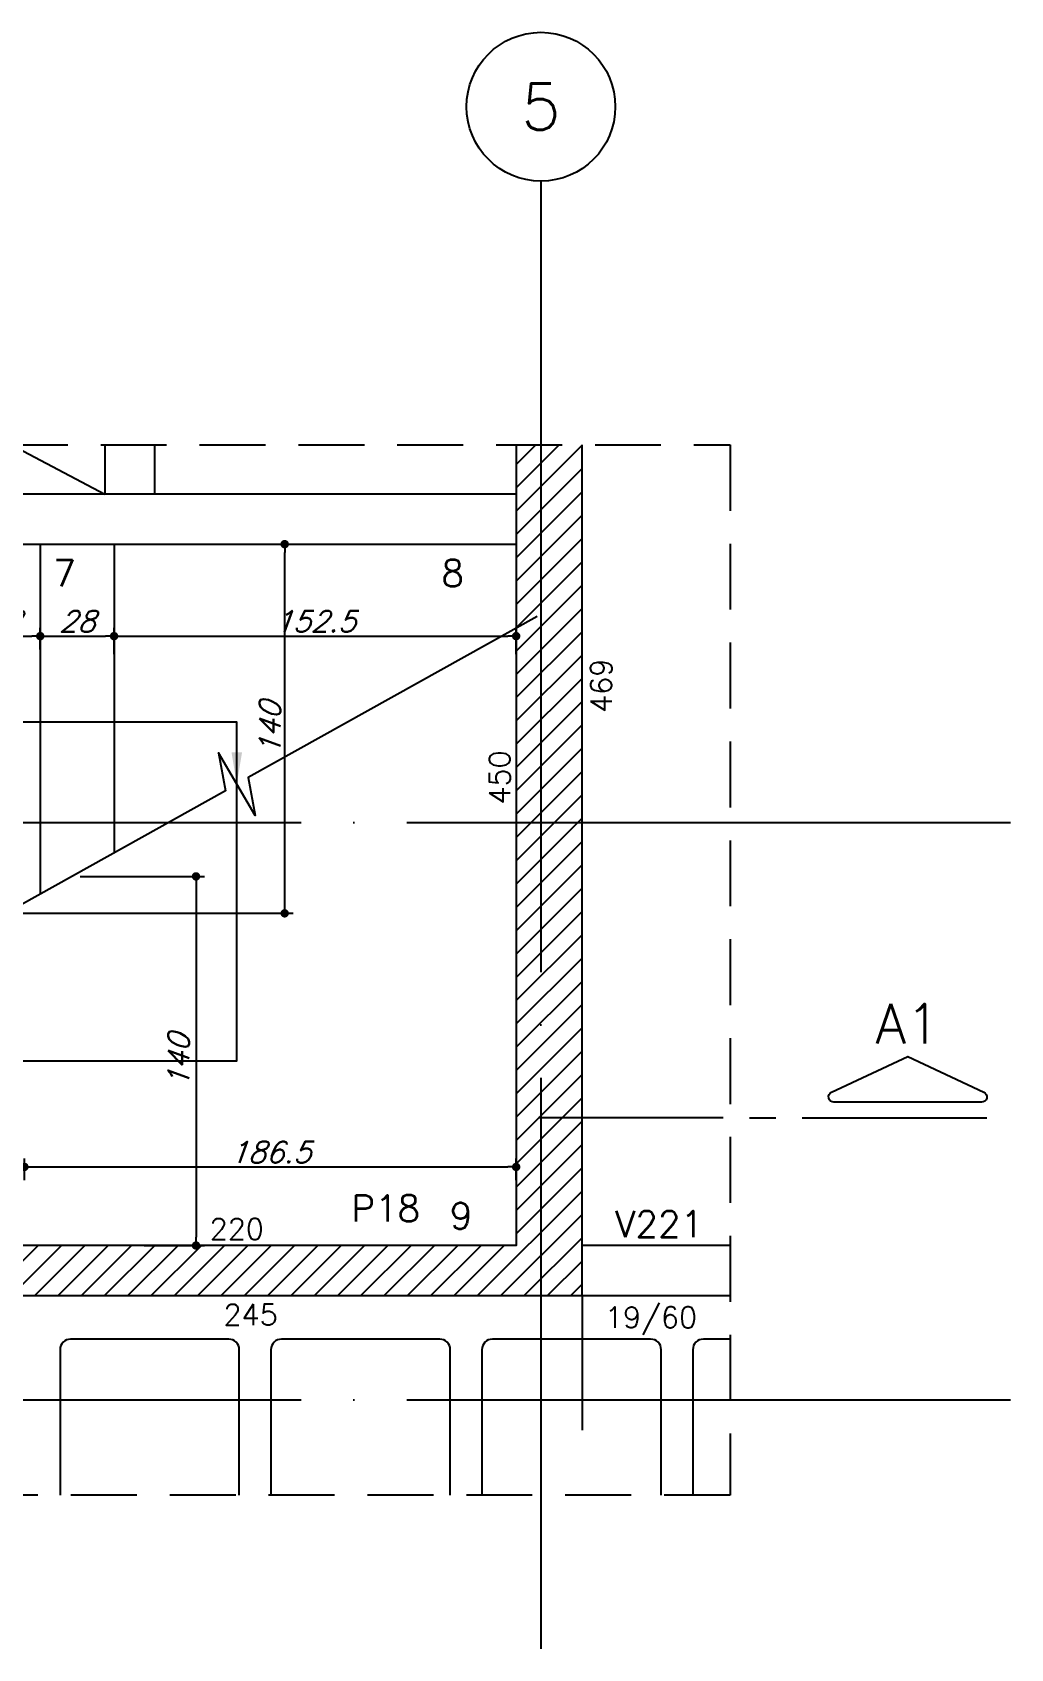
# Model space of a CAD drawing. Header units: millimetres. Extents: x -832 to 3668, y -1574 to 5296.
# Drawn here: x 1153 to 1524, y 862 to 1475 of the extents above; entities that cross this region are included whole.
import ezdxf
from ezdxf.enums import TextEntityAlignment as Align

# ---------------------------------------------------------------- set-up
doc = ezdxf.new("R2010")
doc.units = ezdxf.units.MM
doc.header["$LTSCALE"] = 50
doc.linetypes.add('DASHED', pattern=[0.75, 0.5, -0.25])
doc.linetypes.add('EIXO', pattern=[6.8, 6, -0.4, 0, -0.4])
for name, color, linetype in [('242', 12, 'Continuous'), ('251', 1, 'Continuous'), ('F-AUX', 2, 'Continuous'), ('F-AUX-RED', 1, 'Continuous'), ('F-CORTE-INDICAÇÃO', 4, 'Continuous'), ('F-COTAS', 106, 'Continuous'), ('F-EIXO', 12, 'EIXO'), ('F-ESC NUM', 2, 'Continuous'), ('F-ESCADAS', 2, 'Continuous'), ('F-PILARES-DIM', 172, 'Continuous'), ('F-PILARES-HACH', 174, 'Continuous'), ('F-PILARES-NOME', 170, 'Continuous'), ('F-PILARES-S', 170, 'Continuous'), ('F-TEXTO', 6, 'Continuous'), ('F-VIGAS', 3, 'Continuous'), ('F-VIGAS-DIM', 2, 'Continuous'), ('F-VIGAS-NOME', 4, 'Continuous'), ('F-VÃO', 1, 'Continuous')]:
    doc.layers.add(name, color=color, linetype=linetype)
doc.styles.add('5385-ARQ-PB-BAS-PLA-TER-TORRE-A-106-TXT$0$R60-75', font='romans.shx', dxfattribs={"height": 0.1125})
doc.styles.add('CP-TEXT-INCL', font='romans.shx', dxfattribs={"oblique": 20})
doc.styles.add('MCP', font='romans.shx')
doc.styles.add('ROMANS', font='romans.shx')
doc.dimstyles.new('CP-COTAS-50', dxfattribs={"dimscale": 0.64, "dimtxt": 12.5, "dimasz": 5, "dimexe": 5, "dimexo": 5, "dimgap": 2.5, "dimtad": 1, "dimdec": 1, "dimdsep": 46, "dimtxsty": 'CP-TEXT-INCL', "dimblk1": 'DOT', "dimblk2": 'DOT', "dimsah": 1, "dimcen": 9, "dimclrd": 256, "dimclre": 256, "dimclrt": 256, "dimadec": 0, "dimazin": 0, "dimtfac": 1, "dimtdec": 1, "dimtmove": 2, "dimatfit": 3, "dimldrblk": 'DOT', "dimfxl": 5, "dimtolj": 1, "dimarcsym": 0})
pattern_1 = [(0, (0, 0), (0, 6.985), [5.08, -1.905]), (90, (0, 0), (-6.985, 4e-16), [5.08, -1.905])]

# ---------------------------------------------------------------- blocks, each defined once
blk = doc.blocks.new('*U7')
at = {"layer": 'F-EIXO'}
blk.add_line((0, 0), (909.22, 0), dxfattribs=at)
at = {"layer": 'F-EIXO', "color": 2, "linetype": 'Continuous'}
blk.add_circle((-28.21, 0), 28.21, dxfattribs=at)
at = {"layer": 'F-TEXTO', "style": 'ROMANS'}
blk.add_attdef('EIXO', text='', height=17.5, dxfattribs=at).set_placement((-28.21, 0), align=Align.MIDDLE_CENTER)
blk = doc.blocks.new('*U8')
at = {"layer": 'F-EIXO'}
blk.add_line((0, 0), (0, -556.59), dxfattribs=at)
at = {"layer": 'F-EIXO', "color": 2, "linetype": 'Continuous'}
blk.add_circle((0, 28.21), 28.21, dxfattribs=at)
at = {"layer": 'F-TEXTO', "style": 'ROMANS'}
blk.add_attdef('EIXO', text='', height=17.5, rotation=360, dxfattribs=at).set_placement((0, 28.21), align=Align.MIDDLE_CENTER)
blk = doc.blocks.new('_DOT')
at = {"color": 0, "linetype": 'ByBlock'}
blk.add_line((-0.5, 0), (-1, 0), dxfattribs=at)
at = {"color": 0, "linetype": 'ByBlock', "const_width": 0.5}
blk.add_lwpolyline([(-0.25, 0, 1), (0.25, 0, 1)], format="xyb", close=True, dxfattribs=at)
blk = doc.blocks.new('*D113')
at = {"layer": 'DEFPOINTS', "color": 0, "transparency": 16777216}
for p in [(1156.06, 1246.02), (1128.06, 1237.75), (1156.06, 1237.75)]:
    blk.add_point(p, dxfattribs=at)
at = {"layer": 'F-COTAS', "lineweight": -2, "transparency": 16777216}
for p, q in [((1128.06, 1240.95), (1128.06, 1249.22)), ((1131.26, 1246.02), (1152.86, 1246.02)), ((1156.06, 1240.95), (1156.06, 1249.22))]:
    blk.add_line(p, q, dxfattribs=at)
at = {"layer": 'F-COTAS', "lineweight": -2, "transparency": 16777216, "xscale": 3.2, "yscale": 3.2, "zscale": 3.2, "rotation": 180}
blk.add_blockref('_DOT', (1128.06, 1246.02), dxfattribs=at)
at = {"layer": 'F-COTAS', "lineweight": -2, "transparency": 16777216, "xscale": 3.2, "yscale": 3.2, "zscale": 3.2}
blk.add_blockref('_DOT', (1156.06, 1246.02), dxfattribs=at)
at = {"layer": 'F-COTAS', "transparency": 16777216, "insert": (1142.06, 1251.62), "char_height": 8, "attachment_point": 5, "style": 'CP-TEXT-INCL'}
blk.add_mtext('\\A1;28', dxfattribs=at)
blk = doc.blocks.new('*D114')
at = {"layer": 'DEFPOINTS', "color": 0, "transparency": 16777216}
for p in [(1184.06, 1246.02), (1156.06, 1237.75), (1184.06, 1237.75)]:
    blk.add_point(p, dxfattribs=at)
at = {"layer": 'F-COTAS', "lineweight": -2, "transparency": 16777216}
for p, q in [((1156.06, 1240.95), (1156.06, 1249.22)), ((1159.26, 1246.02), (1180.86, 1246.02)), ((1184.06, 1240.95), (1184.06, 1249.22))]:
    blk.add_line(p, q, dxfattribs=at)
at = {"layer": 'F-COTAS', "lineweight": -2, "transparency": 16777216, "xscale": 3.2, "yscale": 3.2, "zscale": 3.2, "rotation": 180}
blk.add_blockref('_DOT', (1156.06, 1246.02), dxfattribs=at)
at = {"layer": 'F-COTAS', "lineweight": -2, "transparency": 16777216, "xscale": 3.2, "yscale": 3.2, "zscale": 3.2}
blk.add_blockref('_DOT', (1184.06, 1246.02), dxfattribs=at)
at = {"layer": 'F-COTAS', "transparency": 16777216, "insert": (1170.06, 1251.62), "char_height": 8, "attachment_point": 5, "style": 'CP-TEXT-INCL'}
blk.add_mtext('\\A1;28', dxfattribs=at)
blk = doc.blocks.new('*U9')
at = {"layer": 'F-CORTE-INDICAÇÃO'}
for p, q in [((-100, 0), (-170, 0)), ((-80, 0), (-90, 0)), ((-70, 0), (0, 0))]:
    blk.add_line(p, q, dxfattribs=at)
blk.add_lwpolyline([(-112, 6, 0.802585), (-111.15, 9.81), (-140, 23.26), (-168.85, 9.81, 0.802585), (-168, 6)], format="xyb", close=True, dxfattribs=at)
at = {"layer": 'F-CORTE-INDICAÇÃO', "style": 'ROMANS'}
blk.add_attdef('CORTE', text='', height=15, dxfattribs=at).set_placement((-140, 35.76), align=Align.MIDDLE_CENTER)
at = {"layer": 'F-CORTE-INDICAÇÃO', "color": 2, "style": 'ROMANS'}
blk.add_attdef('FOLHA', text='', height=12, dxfattribs=at).set_placement((-140, -10), align=Align.MIDDLE_CENTER)
blk = doc.blocks.new('*D145')
at = {"layer": 'DEFPOINTS', "color": 0, "transparency": 16777216}
for p in [(1336.56, 1044.72), (1150.06, 1036.45), (1336.56, 1036.45)]:
    blk.add_point(p, dxfattribs=at)
at = {"layer": 'F-COTAS', "lineweight": -2, "transparency": 16777216}
for p, q in [((1150.06, 1039.65), (1150.06, 1047.92)), ((1153.26, 1044.72), (1333.36, 1044.72)), ((1336.56, 1039.65), (1336.56, 1047.92))]:
    blk.add_line(p, q, dxfattribs=at)
at = {"layer": 'F-COTAS', "lineweight": -2, "transparency": 16777216, "xscale": 3.2, "yscale": 3.2, "zscale": 3.2, "rotation": 180}
blk.add_blockref('_DOT', (1150.06, 1044.72), dxfattribs=at)
at = {"layer": 'F-COTAS', "lineweight": -2, "transparency": 16777216, "xscale": 3.2, "yscale": 3.2, "zscale": 3.2}
blk.add_blockref('_DOT', (1336.56, 1044.72), dxfattribs=at)
at = {"layer": 'F-COTAS', "transparency": 16777216, "insert": (1243.31, 1050.32), "char_height": 8, "attachment_point": 5, "style": 'CP-TEXT-INCL'}
blk.add_mtext('\\A1;186.5', dxfattribs=at)
blk = doc.blocks.new('*D146')
at = {"layer": 'DEFPOINTS', "color": 0, "transparency": 16777216}
for p in [(1336.56, 1246.02), (1184.06, 1235.99), (1336.56, 1235.99)]:
    blk.add_point(p, dxfattribs=at)
at = {"layer": 'F-COTAS', "lineweight": -2, "transparency": 16777216}
for p, q in [((1184.06, 1239.19), (1184.06, 1249.22)), ((1187.26, 1246.02), (1333.36, 1246.02)), ((1336.56, 1239.19), (1336.56, 1249.22))]:
    blk.add_line(p, q, dxfattribs=at)
at = {"layer": 'F-COTAS', "lineweight": -2, "transparency": 16777216, "xscale": 3.2, "yscale": 3.2, "zscale": 3.2, "rotation": 180}
blk.add_blockref('_DOT', (1184.06, 1246.02), dxfattribs=at)
at = {"layer": 'F-COTAS', "lineweight": -2, "transparency": 16777216, "xscale": 3.2, "yscale": 3.2, "zscale": 3.2}
blk.add_blockref('_DOT', (1336.56, 1246.02), dxfattribs=at)
at = {"layer": 'F-COTAS', "transparency": 16777216, "insert": (1260.31, 1251.62), "char_height": 8, "attachment_point": 5, "style": 'CP-TEXT-INCL'}
blk.add_mtext('\\A1;152.5', dxfattribs=at)
blk = doc.blocks.new('*D176')
at = {"layer": 'DEFPOINTS', "color": 0, "transparency": 16777216}
for p in [(1168.01, 1154.9), (1192.31, 1014.9), (1215.14, 1014.9)]:
    blk.add_point(p, dxfattribs=at)
at = {"layer": 'F-COTAS', "lineweight": -2, "transparency": 16777216}
for p, q in [((1171.21, 1154.9), (1218.34, 1154.9)), ((1215.14, 1151.7), (1215.14, 1018.1)), ((1195.51, 1014.9), (1218.34, 1014.9))]:
    blk.add_line(p, q, dxfattribs=at)
at = {"layer": 'F-COTAS', "lineweight": -2, "transparency": 16777216, "xscale": 3.2, "yscale": 3.2, "zscale": 3.2}
for p, rotation in [((1215.14, 1154.9), 90), ((1215.14, 1014.9), 270)]:
    blk.add_blockref('_DOT', p, dxfattribs=dict(at, rotation=rotation))
at = {"layer": 'F-COTAS', "transparency": 16777216, "insert": (1208.54, 1084.9), "char_height": 8, "attachment_point": 5, "rotation": 90, "style": 'CP-TEXT-INCL'}
blk.add_mtext('\\A1;140', dxfattribs=at)
blk = doc.blocks.new('*D177')
at = {"layer": 'DEFPOINTS', "color": 0, "transparency": 16777216}
for p in [(1206.13, 1280.9), (1248.77, 1280.9), (1142.89, 1140.9)]:
    blk.add_point(p, dxfattribs=at)
at = {"layer": 'F-COTAS', "lineweight": -2, "transparency": 16777216}
for p, q in [((1209.33, 1280.9), (1251.97, 1280.9)), ((1248.77, 1144.1), (1248.77, 1277.7)), ((1146.09, 1140.9), (1251.97, 1140.9))]:
    blk.add_line(p, q, dxfattribs=at)
at = {"layer": 'F-COTAS', "lineweight": -2, "transparency": 16777216, "xscale": 3.2, "yscale": 3.2, "zscale": 3.2}
for p, rotation in [((1248.77, 1280.9), 90), ((1248.77, 1140.9), 270)]:
    blk.add_blockref('_DOT', p, dxfattribs=dict(at, rotation=rotation))
at = {"layer": 'F-COTAS', "transparency": 16777216, "insert": (1243.17, 1210.9), "char_height": 8, "attachment_point": 5, "rotation": 90, "style": 'CP-TEXT-INCL'}
blk.add_mtext('\\A1;140', dxfattribs=at)

msp = doc.modelspace()

# ---------------------------------------------------------------- hatches: boundary and pattern name
h = msp.add_hatch()
h.set_pattern_fill('ANGLE', color=256)
h.set_pattern_definition(pattern_1)
h.paths.add_polyline_path([(1307.15, 1262.41), (1328.34, 1262.41), (1328.34, 1277.41), (1307.15, 1277.41)], flags=9)
h = msp.add_hatch()
h.set_pattern_fill('ANGLE', color=256)
h.set_pattern_definition(pattern_1)
h.paths.add_polyline_path([(1336.31, 1225.54), (1336.31, 1250.11), (1324.31, 1250.11), (1324.31, 1225.54)], flags=9)
h = msp.add_hatch()
h.set_pattern_fill('ANGLE', color=256)
h.set_pattern_definition(pattern_1)
h.paths.add_polyline_path([(1374.81, 1216.04), (1374.81, 1240.23), (1362.81, 1240.23), (1362.81, 1216.04)], flags=9)
h = msp.add_hatch()
h.set_pattern_fill('ANGLE', color=256)
h.set_pattern_definition(pattern_1)
h.paths.add_polyline_path([(1211.05, 1182.32), (1247.05, 1182.32), (1251.33, 1194.08), (1215.33, 1194.08)], flags=9)
h = msp.add_hatch()
h.set_pattern_fill('ANGLE', color=256)
h.set_pattern_definition(pattern_1)
h.paths.add_polyline_path([(1273.42, 1021.51), (1304.13, 1021.51), (1304.13, 1036.51), (1273.42, 1036.51)], flags=9)
h = msp.add_hatch()
h.set_pattern_fill('ANGLE', color=256)
h.set_pattern_definition(pattern_1)
h.paths.add_polyline_path([(1310.33, 1018.67), (1331.04, 1018.67), (1331.04, 1033.67), (1310.33, 1033.67)], flags=9)
h = msp.add_hatch()
h.set_pattern_fill('ANGLE', color=256)
h.set_pattern_definition(pattern_1)
h.paths.add_polyline_path([(1372.03, 1015.52), (1409.41, 1015.52), (1409.41, 1030.52), (1372.03, 1030.52)], flags=9)
h = msp.add_hatch()
h.set_pattern_fill('ANGLE', color=256)
h.set_pattern_definition(pattern_1)
h.paths.add_polyline_path([(1212.2, 1015.15), (1236.77, 1015.15), (1236.77, 1027.15), (1212.2, 1027.15)], flags=9)
h = msp.add_hatch()
h.set_pattern_fill('ANGLE', color=256)
h.set_pattern_definition(pattern_1)
h.paths.add_polyline_path([(1224.7, 982.65), (1249.27, 982.65), (1249.27, 994.65), (1224.7, 994.65)], flags=9)
h = msp.add_hatch()
h.set_pattern_fill('ANGLE', color=256)
h.set_pattern_definition(pattern_1)
h.paths.add_polyline_path([(1369.45, 977.96), (1410.98, 977.96), (1410.98, 996.24), (1369.45, 996.24)], flags=9)
at = {"layer": 'F-PILARES-HACH', "linetype": 'Continuous'}
h = msp.add_hatch(dxfattribs=at)
h.set_pattern_fill('ANSI31', color=256, scale=50, style=0)
h.set_pattern_definition([(45, (740.556, 971.398), (-4.41942, 4.41942), [])])
h.paths.add_polyline_path([(1361.56, 1318.57), (1336.56, 1318.57), (1336.56, 1014.9), (1116.56, 1014.9), (1116.56, 995.9), (1361.56, 995.9)])

# ---------------------------------------------------------------- linework, layer by layer
at = {"layer": '242', "linetype": 'Continuous'}
msp.add_line((1349.06, 1005.4), (1349.06, 1005.4), dxfattribs=at)
at = {"layer": '251', "color": 1}
for p, q in [((1163.56, 975.4), (1163.56, 920.29)), ((1227.56, 979.4), (1167.56, 979.4)), ((1231.56, 920.29), (1231.56, 975.4)), ((1243.56, 975.4), (1243.56, 920.29)), ((1307.56, 979.4), (1247.56, 979.4)), ((1311.56, 920.29), (1311.56, 975.4)), ((1323.56, 975.4), (1323.56, 920.29)), ((1387.56, 979.4), (1327.56, 979.4)), ((1391.56, 920.29), (1391.56, 975.4)), ((1403.56, 975.4), (1403.56, 920.29)), ((1417.68, 979.4), (1407.56, 979.4))]:
    msp.add_line(p, q, dxfattribs=at)
for centre, start, end in [((1167.56, 975.4), 90, 180), ((1227.56, 975.4), 0, 90), ((1247.56, 975.4), 90, 180), ((1307.56, 975.4), 0, 90), ((1327.56, 975.4), 90, 180), ((1387.56, 975.4), 0, 90), ((1407.56, 975.4), 90, 180)]:
    msp.add_arc(centre, 4, start, end, dxfattribs=at)
at = {"layer": 'F-AUX', "color": 1}
msp.add_line((1361.56, 995.9), (1361.56, 944.9), dxfattribs=at)
for points in [[(1344.49, 1253.51), (1234.92, 1192.44), (1237.54, 1178.05), (1223.66, 1201.76), (1226.29, 1187.38), (1116.72, 1126.31)], [(954.16, 1084.9), (1230.6, 1084.9), (1230.6, 1213.4), (988.16, 1213.4)]]:
    msp.add_lwpolyline(points, dxfattribs=at)
msp.add_solid([(1228.6, 1201.91), (1230.6, 1189.91), (1232.6, 1201.91)], dxfattribs=at)
at = {"layer": 'F-AUX-RED', "color": 1, "linetype": 'DASHED'}
msp.add_lwpolyline([(691.49, 1318.57), (1417.68, 1318.57), (1417.68, 920.29), (691.49, 920.29)], close=True, dxfattribs=at)
at = {"layer": 'F-ESCADAS', "linetype": 'Continuous'}
for points in [[(1156.06, 1280.9), (1156.06, 1148.24)], [(1184.06, 1280.9), (1184.06, 1163.84)]]:
    msp.add_lwpolyline(points, dxfattribs=at)
at = {"layer": 'F-PILARES-S', "linetype": 'Continuous'}
for points in [[(1336.56, 1318.57), (1336.56, 1014.9), (1116.56, 1014.9), (1116.56, 995.9), (1361.56, 995.9)], [(1361.56, 995.9), (1361.56, 1318.57)]]:
    msp.add_lwpolyline(points, dxfattribs=at)
at = {"layer": 'F-VIGAS'}
for points in [[(1180.56, 1318.57), (1180.56, 1299.9)], [(1199.56, 1299.9), (1199.56, 1318.57)], [(1180.56, 1299.9), (1015.56, 1299.9)], [(1199.56, 1299.9), (1180.56, 1299.9)], [(1336.56, 1299.9), (1199.56, 1299.9)], [(1006.06, 1280.9), (1190.06, 1280.9)], [(1190.06, 1280.9), (1336.56, 1280.9)], [(1417.68, 1014.9), (1361.56, 1014.9)], [(1361.56, 995.9), (1417.68, 995.9)]]:
    msp.add_lwpolyline(points, dxfattribs=at)
at = {"layer": 'F-VÃO'}
msp.add_line((1145.14, 1318.57), (1180.56, 1299.9), dxfattribs=at)

# ---------------------------------------------------------------- block references
at = {"layer": 'F-CORTE-INDICAÇÃO', "linetype": 'Continuous'}
ref = msp.add_blockref('*U9', (1345.07, 1063.28), dxfattribs=dict(at, xscale=-1))
ref.add_attrib('CORTE', 'A1', dxfattribs={"height": 15, "style": 'ROMANS'}).set_placement((1485.07, 1099.04), align=Align.MIDDLE_CENTER)
at = {"layer": 'F-EIXO', "linetype": 'Continuous'}
for name, p, values in [('*U8', (1345.96, 1418.6), {'EIXO': '5'}), ('*U7', (614.89, 1175.4), {'EIXO': 'TE'}), ('*U7', (614.89, 956.4), {'EIXO': 'C'})]:
    msp.add_blockref(name, p, dxfattribs=at).add_auto_attribs(values)

# ---------------------------------------------------------------- texts
at = {"layer": 'F-ESC NUM', "style": '5385-ARQ-PB-BAS-PLA-TER-TORRE-A-106-TXT$0$R60-75'}
for s, p in [('7', (1160.98, 1264.91)), ('8', (1308.22, 1264.91)), ('9', (1311.4, 1021.17))]:
    msp.add_text(s, height=10, dxfattribs=at).set_placement(p)
at = {"layer": 'F-PILARES-DIM', "linetype": 'Continuous', "style": 'MCP'}
for s, p in [('469', (1372.81, 1216.9)), ('450', (1334.31, 1182.14))]:
    msp.add_text(s, height=8, rotation=90, dxfattribs=at).set_placement(p)
for s, p in [('220', (1220.33, 1017.15)), ('245', (1225.56, 984.65))]:
    msp.add_text(s, height=8, dxfattribs=at).set_placement(p)
at = {"layer": 'F-PILARES-NOME', "linetype": 'Continuous', "style": 'MCP'}
msp.add_text('P18', height=10, dxfattribs=at).set_placement((1274.01, 1024.01))
at = {"layer": 'F-VIGAS-DIM', "linetype": 'Continuous', "style": 'MCP'}
msp.add_text('19/60', height=8, dxfattribs=at).set_placement((1370.21, 983.67))
at = {"layer": 'F-VIGAS-NOME', "linetype": 'Continuous', "style": 'MCP'}
msp.add_text('V221', height=10, dxfattribs=at).set_placement((1374.06, 1018.02))

# ---------------------------------------------------------------- dimensions: what is measured, and where the dimension line sits
at = {"layer": 'F-COTAS'}
dim = msp.add_linear_dim(base=(1248.77, 1280.9), p1=(1142.89, 1140.9), p2=(1206.13, 1280.9), angle=90, dimstyle='CP-COTAS-50', override={"dimfxl": 2.5}, dxfattribs=at)
dim.commit()
dim.dimension.update_dxf_attribs({"geometry": '*D177', "text_midpoint": (1243.17, 1210.9)})
for base, p1, p2, picture, middle in [((1156.06, 1246.02), (1128.06, 1237.75), (1156.06, 1237.75), '*D113', (1142.06, 1251.62)), ((1184.06, 1246.02), (1156.06, 1237.75), (1184.06, 1237.75), '*D114', (1170.06, 1251.62)), ((1336.56, 1246.02), (1184.06, 1235.99), (1336.56, 1235.99), '*D146', (1260.31, 1251.62)), ((1336.56, 1044.72), (1150.06, 1036.45), (1336.56, 1036.45), '*D145', (1243.31, 1050.32))]:
    dim = msp.add_linear_dim(base=base, p1=p1, p2=p2, dimstyle='CP-COTAS-50', override={"dimfxl": 2.5}, dxfattribs=at)
    dim.commit()
    dim.dimension.update_dxf_attribs({"geometry": picture, "text_midpoint": middle})
dim = msp.add_linear_dim(base=(1215.14, 1014.9), p1=(1168.01, 1154.9), p2=(1192.31, 1014.9), angle=90, dimstyle='CP-COTAS-50', override={"dimfxl": 2.5}, dxfattribs=at)
dim.commit()
dim.dimension.update_dxf_attribs({"geometry": '*D176', "text_midpoint": (1208.54, 1084.9), "dimtype": 160})

doc.saveas('drawing.dxf')
